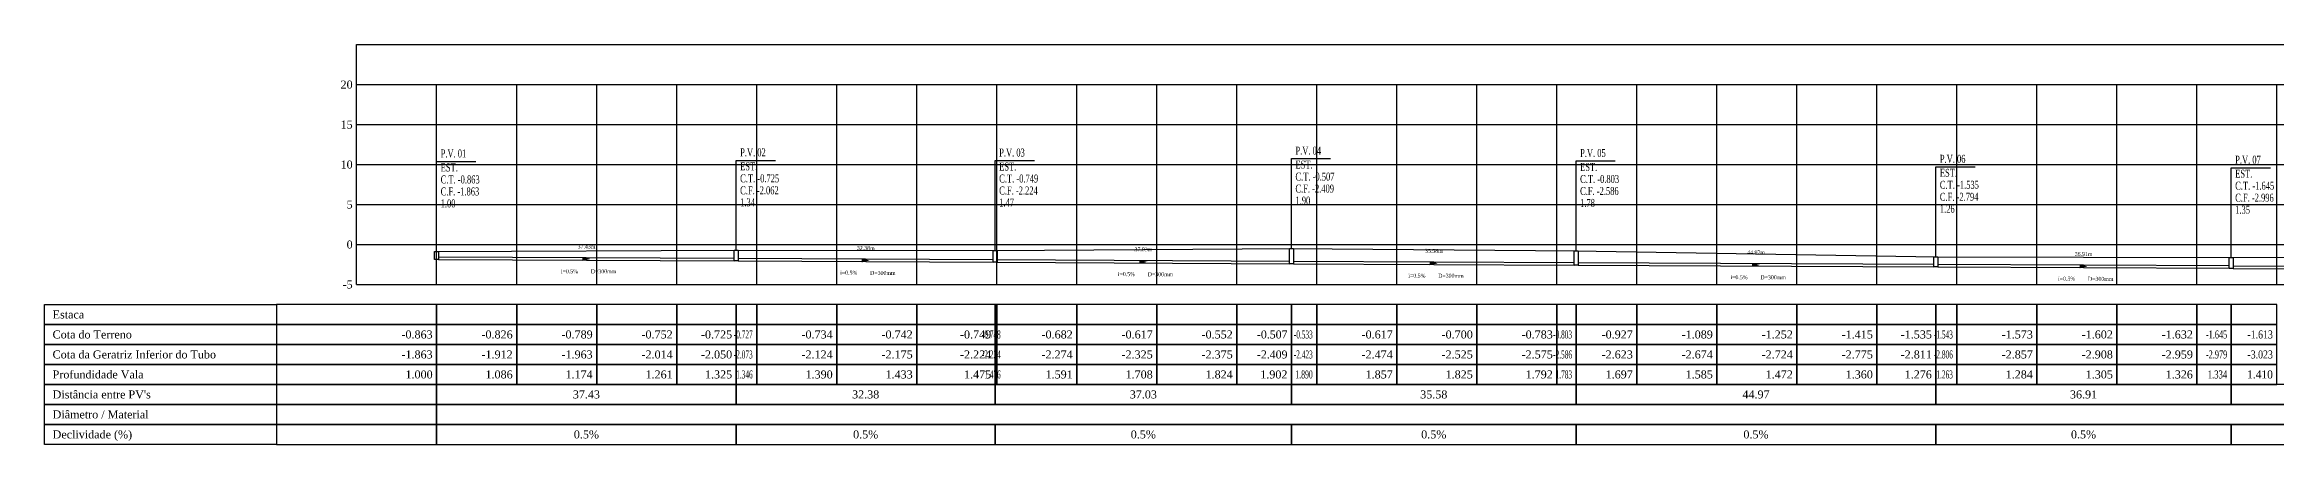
# Model space of a CAD drawing. Extents: x -44 to 14114764, y -20 to 289527804.
# Drawn here: x 361583.3 to 361862.1, y 7353869.7 to 7353919.7 of the extents above; entities that cross this region are included whole.
import ezdxf
from ezdxf.enums import TextEntityAlignment as Align

# ---------------------------------------------------------------- set-up
doc = ezdxf.new("R2010")
doc.units = 0
for name, color, linetype in [('PS_IND_COMPRIMENTO', 7, 'Continuous'), ('PS_IND_DIAMETRO', 7, 'Continuous'), ('PS_IND_FLUXO', 3, 'Continuous'), ('PS_IND_INCLINACAO', 7, 'Continuous'), ('PS_PERFIL_CAIXAS', 7, 'Continuous'), ('PS_PERFIL_COTA_LIN', 7, 'Continuous'), ('PS_PERFIL_COTA_TXT', 5, 'Continuous'), ('PS_PERFIL_GRADE', 8, 'Continuous'), ('PS_PERFIL_TERRENO', 3, 'Continuous'), ('PS_PERFIL_TUBO', 7, 'Continuous'), ('PS_PONTOS_IDENTIFICACAO_LIN', 7, 'Continuous'), ('PS_PONTOS_IDENTIFICACAO_TXT', 7, 'Continuous')]:
    doc.layers.add(name, color=color, linetype=linetype)
doc.styles.get("Standard").update_dxf_attribs({"font": 'times.ttf'})

# ---------------------------------------------------------------- blocks, each defined once
blk = doc.blocks.new('*U1400')
at = {"layer": 'PS_PERFIL_GRADE', "linetype": 'Continuous'}
for p, q in [((0, 0), (0, 25)), ((0, 25), (510, 25)), ((10, 0), (10, 25)), ((20, 0), (20, 25)), ((30, 0), (30, 25)), ((40, 0), (40, 25)), ((50, 0), (50, 25)), ((60, 0), (60, 25)), ((70, 0), (70, 25)), ((80, 0), (80, 25)), ((90, 0), (90, 25)), ((100, 0), (100, 25)), ((110, 0), (110, 25)), ((120, 0), (120, 25)), ((130, 0), (130, 25)), ((140, 0), (140, 25)), ((150, 0), (150, 25)), ((160, 0), (160, 25)), ((170, 0), (170, 25)), ((180, 0), (180, 25)), ((190, 0), (190, 25)), ((200, 0), (200, 25)), ((210, 0), (210, 25)), ((220, 0), (220, 25)), ((230, 0), (230, 25)), ((240, 0), (240, 25)), ((250, 0), (250, 25)), ((260, 0), (260, 25)), ((270, 0), (270, 25)), ((280, 0), (280, 25)), ((290, 0), (290, 25)), ((300, 0), (300, 25)), ((310, 0), (310, 25)), ((320, 0), (320, 25)), ((330, 0), (330, 25)), ((340, 0), (340, 25)), ((350, 0), (350, 25)), ((360, 0), (360, 25)), ((370, 0), (370, 25)), ((380, 0), (380, 25)), ((390, 0), (390, 25)), ((400, 0), (400, 25)), ((410, 0), (410, 25)), ((420, 0), (420, 25)), ((430, 0), (430, 25)), ((440, 0), (440, 25)), ((450, 0), (450, 25)), ((460, 0), (460, 25)), ((470, 0), (470, 25)), ((480, 0), (480, 25)), ((490, 0), (490, 25)), ((500, 0), (500, 25)), ((510, 0), (510, 25)), ((0, 20), (510, 20)), ((0, 15), (510, 15)), ((0, 10), (510, 10)), ((0, 5), (510, 5)), ((0, 0), (510, 0))]:
    blk.add_line(p, q, dxfattribs=at)
blk.add_lwpolyline([(0, 25), (0, 30), (510, 30), (510, 25)], dxfattribs=at)
at = {"layer": 'PS_PERFIL_GRADE'}
for s, p in [('20', (-0.5, 25)), ('15', (-0.5, 20)), ('10', (-0.5, 15)), ('5', (-0.5, 10)), ('0', (-0.5, 5)), ('-5', (-0.5, 0))]:
    blk.add_text(s, height=1, dxfattribs=at).set_placement(p, align=Align.MIDDLE_RIGHT)

msp = doc.modelspace()

# ---------------------------------------------------------------- linework, layer by layer
at = {"layer": 'PS_IND_FLUXO'}
for points in [[(361650.524, 7353892.859, 0.5, 0, 0), (361651.524, 7353892.854, 0, 0, 0)], [(361685.428, 7353892.673, 0.5, 0, 0), (361686.428, 7353892.668, 0, 0, 0)], [(361720.13, 7353892.5, 0.5, 0, 0), (361721.13, 7353892.495, 0, 0, 0)], [(361756.432, 7353892.318, 0.5, 0, 0), (361757.432, 7353892.313, 0, 0, 0)], [(361796.703, 7353892.117, 0.5, 0, 0), (361797.703, 7353892.112, 0, 0, 0)], [(361837.641, 7353891.929, 0.5, 0, 0), (361838.641, 7353891.924, 0, 0, 0)]]:
    msp.add_lwpolyline(points, format="xyseb", dxfattribs=at)
at = {"layer": 'PS_PERFIL_CAIXAS', "linetype": 'Continuous'}
for points in [[(361632.058, 7353893.8), (361632.558, 7353893.8), (361632.558, 7353892.8), (361632.058, 7353892.8)], [(361669.49, 7353893.938), (361669.99, 7353893.938), (361669.99, 7353892.602), (361669.49, 7353892.602)], [(361701.866, 7353893.914), (361702.366, 7353893.914), (361702.366, 7353892.44), (361701.866, 7353892.44)], [(361738.894, 7353894.156), (361739.394, 7353894.156), (361739.394, 7353892.255), (361738.894, 7353892.255)], [(361774.47, 7353893.86), (361774.97, 7353893.86), (361774.97, 7353892.077), (361774.47, 7353892.077)], [(361819.436, 7353893.128), (361819.936, 7353893.128), (361819.936, 7353891.869), (361819.436, 7353891.869)], [(361856.347, 7353893.018), (361856.847, 7353893.018), (361856.847, 7353891.668), (361856.347, 7353891.668)]]:
    msp.add_lwpolyline(points, close=True, dxfattribs=at)
at = {"layer": 'PS_PERFIL_COTA_LIN', "linetype": 'Continuous'}
for points in [[(361612.308, 7353887.163), (361612.308, 7353884.663), (361583.308, 7353884.663), (361583.308, 7353887.163)], [(361612.308, 7353884.663), (361612.308, 7353882.163), (361583.308, 7353882.163), (361583.308, 7353884.663)], [(361612.308, 7353887.163), (361612.308, 7353884.663), (361632.308, 7353884.663), (361632.308, 7353887.163)], [(361612.308, 7353884.663), (361612.308, 7353882.163), (361632.308, 7353882.163), (361632.308, 7353884.663)], [(361632.308, 7353887.163), (361632.308, 7353884.663), (361642.308, 7353884.663), (361642.308, 7353887.163)], [(361632.308, 7353884.663), (361632.308, 7353882.163), (361642.308, 7353882.163), (361642.308, 7353884.663)], [(361642.308, 7353887.163), (361642.308, 7353884.663), (361652.308, 7353884.663), (361652.308, 7353887.163)], [(361642.308, 7353884.663), (361642.308, 7353882.163), (361652.308, 7353882.163), (361652.308, 7353884.663)], [(361652.308, 7353887.163), (361652.308, 7353884.663), (361662.308, 7353884.663), (361662.308, 7353887.163)], [(361652.308, 7353884.663), (361652.308, 7353882.163), (361662.308, 7353882.163), (361662.308, 7353884.663)], [(361662.308, 7353887.163), (361662.308, 7353884.663), (361669.74, 7353884.663), (361669.74, 7353887.163)], [(361662.308, 7353884.663), (361662.308, 7353882.163), (361669.74, 7353882.163), (361669.74, 7353884.663)], [(361669.74, 7353887.163), (361669.74, 7353884.663), (361672.308, 7353884.663), (361672.308, 7353887.163)], [(361669.74, 7353884.663), (361669.74, 7353882.163), (361672.308, 7353882.163), (361672.308, 7353884.663)], [(361672.308, 7353887.163), (361672.308, 7353884.663), (361682.308, 7353884.663), (361682.308, 7353887.163)], [(361672.308, 7353884.663), (361672.308, 7353882.163), (361682.308, 7353882.163), (361682.308, 7353884.663)], [(361682.308, 7353887.163), (361682.308, 7353884.663), (361692.308, 7353884.663), (361692.308, 7353887.163)], [(361682.308, 7353884.663), (361682.308, 7353882.163), (361692.308, 7353882.163), (361692.308, 7353884.663)], [(361692.308, 7353887.163), (361692.308, 7353884.663), (361702.116, 7353884.663), (361702.116, 7353887.163)], [(361692.308, 7353884.663), (361692.308, 7353882.163), (361702.116, 7353882.163), (361702.116, 7353884.663)], [(361702.116, 7353887.163), (361702.116, 7353884.663), (361702.308, 7353884.663), (361702.308, 7353887.163)], [(361702.116, 7353884.663), (361702.116, 7353882.163), (361702.308, 7353882.163), (361702.308, 7353884.663)], [(361702.308, 7353887.163), (361702.308, 7353884.663), (361712.308, 7353884.663), (361712.308, 7353887.163)], [(361702.308, 7353884.663), (361702.308, 7353882.163), (361712.308, 7353882.163), (361712.308, 7353884.663)], [(361712.308, 7353887.163), (361712.308, 7353884.663), (361722.308, 7353884.663), (361722.308, 7353887.163)], [(361712.308, 7353884.663), (361712.308, 7353882.163), (361722.308, 7353882.163), (361722.308, 7353884.663)], [(361722.308, 7353887.163), (361722.308, 7353884.663), (361732.308, 7353884.663), (361732.308, 7353887.163)], [(361722.308, 7353884.663), (361722.308, 7353882.163), (361732.308, 7353882.163), (361732.308, 7353884.663)], [(361732.308, 7353887.163), (361732.308, 7353884.663), (361739.144, 7353884.663), (361739.144, 7353887.163)], [(361732.308, 7353884.663), (361732.308, 7353882.163), (361739.144, 7353882.163), (361739.144, 7353884.663)], [(361739.144, 7353887.163), (361739.144, 7353884.663), (361742.308, 7353884.663), (361742.308, 7353887.163)], [(361739.144, 7353884.663), (361739.144, 7353882.163), (361742.308, 7353882.163), (361742.308, 7353884.663)], [(361742.308, 7353887.163), (361742.308, 7353884.663), (361752.308, 7353884.663), (361752.308, 7353887.163)], [(361742.308, 7353884.663), (361742.308, 7353882.163), (361752.308, 7353882.163), (361752.308, 7353884.663)], [(361752.308, 7353887.163), (361752.308, 7353884.663), (361762.308, 7353884.663), (361762.308, 7353887.163)], [(361752.308, 7353884.663), (361752.308, 7353882.163), (361762.308, 7353882.163), (361762.308, 7353884.663)], [(361762.308, 7353887.163), (361762.308, 7353884.663), (361772.308, 7353884.663), (361772.308, 7353887.163)], [(361762.308, 7353884.663), (361762.308, 7353882.163), (361772.308, 7353882.163), (361772.308, 7353884.663)], [(361772.308, 7353887.163), (361772.308, 7353884.663), (361774.72, 7353884.663), (361774.72, 7353887.163)], [(361772.308, 7353884.663), (361772.308, 7353882.163), (361774.72, 7353882.163), (361774.72, 7353884.663)], [(361774.72, 7353887.163), (361774.72, 7353884.663), (361782.308, 7353884.663), (361782.308, 7353887.163)], [(361774.72, 7353884.663), (361774.72, 7353882.163), (361782.308, 7353882.163), (361782.308, 7353884.663)], [(361782.308, 7353887.163), (361782.308, 7353884.663), (361792.308, 7353884.663), (361792.308, 7353887.163)], [(361782.308, 7353884.663), (361782.308, 7353882.163), (361792.308, 7353882.163), (361792.308, 7353884.663)], [(361792.308, 7353887.163), (361792.308, 7353884.663), (361802.308, 7353884.663), (361802.308, 7353887.163)], [(361792.308, 7353884.663), (361792.308, 7353882.163), (361802.308, 7353882.163), (361802.308, 7353884.663)], [(361802.308, 7353887.163), (361802.308, 7353884.663), (361812.308, 7353884.663), (361812.308, 7353887.163)], [(361802.308, 7353884.663), (361802.308, 7353882.163), (361812.308, 7353882.163), (361812.308, 7353884.663)], [(361812.308, 7353887.163), (361812.308, 7353884.663), (361819.686, 7353884.663), (361819.686, 7353887.163)], [(361812.308, 7353884.663), (361812.308, 7353882.163), (361819.686, 7353882.163), (361819.686, 7353884.663)], [(361819.686, 7353887.163), (361819.686, 7353884.663), (361822.308, 7353884.663), (361822.308, 7353887.163)], [(361819.686, 7353884.663), (361819.686, 7353882.163), (361822.308, 7353882.163), (361822.308, 7353884.663)], [(361822.308, 7353887.163), (361822.308, 7353884.663), (361832.308, 7353884.663), (361832.308, 7353887.163)], [(361822.308, 7353884.663), (361822.308, 7353882.163), (361832.308, 7353882.163), (361832.308, 7353884.663)], [(361832.308, 7353887.163), (361832.308, 7353884.663), (361842.308, 7353884.663), (361842.308, 7353887.163)], [(361832.308, 7353884.663), (361832.308, 7353882.163), (361842.308, 7353882.163), (361842.308, 7353884.663)], [(361842.308, 7353887.163), (361842.308, 7353884.663), (361852.308, 7353884.663), (361852.308, 7353887.163)], [(361842.308, 7353884.663), (361842.308, 7353882.163), (361852.308, 7353882.163), (361852.308, 7353884.663)], [(361852.308, 7353887.163), (361852.308, 7353884.663), (361856.597, 7353884.663), (361856.597, 7353887.163)], [(361852.308, 7353884.663), (361852.308, 7353882.163), (361856.597, 7353882.163), (361856.597, 7353884.663)], [(361856.597, 7353887.163), (361856.597, 7353884.663), (361862.308, 7353884.663), (361862.308, 7353887.163)], [(361856.597, 7353884.663), (361856.597, 7353882.163), (361862.308, 7353882.163), (361862.308, 7353884.663)], [(361612.308, 7353882.163), (361612.308, 7353879.663), (361583.308, 7353879.663), (361583.308, 7353882.163)], [(361612.308, 7353882.163), (361612.308, 7353879.663), (361632.308, 7353879.663), (361632.308, 7353882.163)], [(361632.308, 7353882.163), (361632.308, 7353879.663), (361642.308, 7353879.663), (361642.308, 7353882.163)], [(361642.308, 7353882.163), (361642.308, 7353879.663), (361652.308, 7353879.663), (361652.308, 7353882.163)], [(361652.308, 7353882.163), (361652.308, 7353879.663), (361662.308, 7353879.663), (361662.308, 7353882.163)], [(361662.308, 7353882.163), (361662.308, 7353879.663), (361669.74, 7353879.663), (361669.74, 7353882.163)], [(361669.74, 7353882.163), (361669.74, 7353879.663), (361672.308, 7353879.663), (361672.308, 7353882.163)], [(361672.308, 7353882.163), (361672.308, 7353879.663), (361682.308, 7353879.663), (361682.308, 7353882.163)], [(361682.308, 7353882.163), (361682.308, 7353879.663), (361692.308, 7353879.663), (361692.308, 7353882.163)], [(361692.308, 7353882.163), (361692.308, 7353879.663), (361702.116, 7353879.663), (361702.116, 7353882.163)], [(361702.116, 7353882.163), (361702.116, 7353879.663), (361702.308, 7353879.663), (361702.308, 7353882.163)], [(361702.308, 7353882.163), (361702.308, 7353879.663), (361712.308, 7353879.663), (361712.308, 7353882.163)], [(361712.308, 7353882.163), (361712.308, 7353879.663), (361722.308, 7353879.663), (361722.308, 7353882.163)], [(361722.308, 7353882.163), (361722.308, 7353879.663), (361732.308, 7353879.663), (361732.308, 7353882.163)], [(361732.308, 7353882.163), (361732.308, 7353879.663), (361739.144, 7353879.663), (361739.144, 7353882.163)], [(361739.144, 7353882.163), (361739.144, 7353879.663), (361742.308, 7353879.663), (361742.308, 7353882.163)], [(361742.308, 7353882.163), (361742.308, 7353879.663), (361752.308, 7353879.663), (361752.308, 7353882.163)], [(361752.308, 7353882.163), (361752.308, 7353879.663), (361762.308, 7353879.663), (361762.308, 7353882.163)], [(361762.308, 7353882.163), (361762.308, 7353879.663), (361772.308, 7353879.663), (361772.308, 7353882.163)], [(361772.308, 7353882.163), (361772.308, 7353879.663), (361774.72, 7353879.663), (361774.72, 7353882.163)], [(361774.72, 7353882.163), (361774.72, 7353879.663), (361782.308, 7353879.663), (361782.308, 7353882.163)], [(361782.308, 7353882.163), (361782.308, 7353879.663), (361792.308, 7353879.663), (361792.308, 7353882.163)], [(361792.308, 7353882.163), (361792.308, 7353879.663), (361802.308, 7353879.663), (361802.308, 7353882.163)], [(361802.308, 7353882.163), (361802.308, 7353879.663), (361812.308, 7353879.663), (361812.308, 7353882.163)], [(361812.308, 7353882.163), (361812.308, 7353879.663), (361819.686, 7353879.663), (361819.686, 7353882.163)], [(361819.686, 7353882.163), (361819.686, 7353879.663), (361822.308, 7353879.663), (361822.308, 7353882.163)], [(361822.308, 7353882.163), (361822.308, 7353879.663), (361832.308, 7353879.663), (361832.308, 7353882.163)], [(361832.308, 7353882.163), (361832.308, 7353879.663), (361842.308, 7353879.663), (361842.308, 7353882.163)], [(361842.308, 7353882.163), (361842.308, 7353879.663), (361852.308, 7353879.663), (361852.308, 7353882.163)], [(361852.308, 7353882.163), (361852.308, 7353879.663), (361856.597, 7353879.663), (361856.597, 7353882.163)], [(361856.597, 7353882.163), (361856.597, 7353879.663), (361862.308, 7353879.663), (361862.308, 7353882.163)], [(361612.308, 7353879.663), (361612.308, 7353877.163), (361583.308, 7353877.163), (361583.308, 7353879.663)], [(361612.308, 7353879.663), (361612.308, 7353877.163), (361632.308, 7353877.163), (361632.308, 7353879.663)], [(361632.308, 7353879.663), (361632.308, 7353877.163), (361642.308, 7353877.163), (361642.308, 7353879.663)], [(361642.308, 7353879.663), (361642.308, 7353877.163), (361652.308, 7353877.163), (361652.308, 7353879.663)], [(361652.308, 7353879.663), (361652.308, 7353877.163), (361662.308, 7353877.163), (361662.308, 7353879.663)], [(361662.308, 7353879.663), (361662.308, 7353877.163), (361669.74, 7353877.163), (361669.74, 7353879.663)], [(361669.74, 7353879.663), (361669.74, 7353877.163), (361672.308, 7353877.163), (361672.308, 7353879.663)], [(361672.308, 7353879.663), (361672.308, 7353877.163), (361682.308, 7353877.163), (361682.308, 7353879.663)], [(361682.308, 7353879.663), (361682.308, 7353877.163), (361692.308, 7353877.163), (361692.308, 7353879.663)], [(361692.308, 7353879.663), (361692.308, 7353877.163), (361702.116, 7353877.163), (361702.116, 7353879.663)], [(361702.116, 7353879.663), (361702.116, 7353877.163), (361702.308, 7353877.163), (361702.308, 7353879.663)], [(361702.308, 7353879.663), (361702.308, 7353877.163), (361712.308, 7353877.163), (361712.308, 7353879.663)], [(361712.308, 7353879.663), (361712.308, 7353877.163), (361722.308, 7353877.163), (361722.308, 7353879.663)], [(361722.308, 7353879.663), (361722.308, 7353877.163), (361732.308, 7353877.163), (361732.308, 7353879.663)], [(361732.308, 7353879.663), (361732.308, 7353877.163), (361739.144, 7353877.163), (361739.144, 7353879.663)], [(361739.144, 7353879.663), (361739.144, 7353877.163), (361742.308, 7353877.163), (361742.308, 7353879.663)], [(361742.308, 7353879.663), (361742.308, 7353877.163), (361752.308, 7353877.163), (361752.308, 7353879.663)], [(361752.308, 7353879.663), (361752.308, 7353877.163), (361762.308, 7353877.163), (361762.308, 7353879.663)], [(361762.308, 7353879.663), (361762.308, 7353877.163), (361772.308, 7353877.163), (361772.308, 7353879.663)], [(361772.308, 7353879.663), (361772.308, 7353877.163), (361774.72, 7353877.163), (361774.72, 7353879.663)], [(361774.72, 7353879.663), (361774.72, 7353877.163), (361782.308, 7353877.163), (361782.308, 7353879.663)], [(361782.308, 7353879.663), (361782.308, 7353877.163), (361792.308, 7353877.163), (361792.308, 7353879.663)], [(361792.308, 7353879.663), (361792.308, 7353877.163), (361802.308, 7353877.163), (361802.308, 7353879.663)], [(361802.308, 7353879.663), (361802.308, 7353877.163), (361812.308, 7353877.163), (361812.308, 7353879.663)], [(361812.308, 7353879.663), (361812.308, 7353877.163), (361819.686, 7353877.163), (361819.686, 7353879.663)], [(361819.686, 7353879.663), (361819.686, 7353877.163), (361822.308, 7353877.163), (361822.308, 7353879.663)], [(361822.308, 7353879.663), (361822.308, 7353877.163), (361832.308, 7353877.163), (361832.308, 7353879.663)], [(361832.308, 7353879.663), (361832.308, 7353877.163), (361842.308, 7353877.163), (361842.308, 7353879.663)], [(361842.308, 7353879.663), (361842.308, 7353877.163), (361852.308, 7353877.163), (361852.308, 7353879.663)], [(361852.308, 7353879.663), (361852.308, 7353877.163), (361856.597, 7353877.163), (361856.597, 7353879.663)], [(361856.597, 7353879.663), (361856.597, 7353877.163), (361862.308, 7353877.163), (361862.308, 7353879.663)], [(361612.308, 7353877.163), (361612.308, 7353874.663), (361583.308, 7353874.663), (361583.308, 7353877.163)], [(361612.308, 7353877.163), (361612.308, 7353874.663), (361632.308, 7353874.663), (361632.308, 7353877.163)], [(361632.308, 7353877.163), (361632.308, 7353874.663), (361669.74, 7353874.663), (361669.74, 7353877.163)], [(361669.74, 7353877.163), (361669.74, 7353874.663), (361702.116, 7353874.663), (361702.116, 7353877.163)], [(361702.116, 7353877.163), (361702.116, 7353874.663), (361739.144, 7353874.663), (361739.144, 7353877.163)], [(361739.144, 7353877.163), (361739.144, 7353874.663), (361774.72, 7353874.663), (361774.72, 7353877.163)], [(361774.72, 7353877.163), (361774.72, 7353874.663), (361819.686, 7353874.663), (361819.686, 7353877.163)], [(361819.686, 7353877.163), (361819.686, 7353874.663), (361856.597, 7353874.663), (361856.597, 7353877.163)], [(361856.597, 7353877.163), (361856.597, 7353874.663), (361880.257, 7353874.663), (361880.257, 7353877.163)], [(361612.308, 7353874.663), (361612.308, 7353872.163), (361583.308, 7353872.163), (361583.308, 7353874.663)], [(361612.308, 7353874.663), (361612.308, 7353872.163), (361632.308, 7353872.163), (361632.308, 7353874.663)], [(361632.308, 7353874.663), (361632.308, 7353872.163), (362112.856, 7353872.163), (362112.856, 7353874.663)], [(361612.308, 7353872.163), (361612.308, 7353869.663), (361583.308, 7353869.663), (361583.308, 7353872.163)], [(361612.308, 7353872.163), (361612.308, 7353869.663), (361632.308, 7353869.663), (361632.308, 7353872.163)], [(361632.308, 7353872.163), (361632.308, 7353869.663), (361669.74, 7353869.663), (361669.74, 7353872.163)], [(361669.74, 7353872.163), (361669.74, 7353869.663), (361702.116, 7353869.663), (361702.116, 7353872.163)], [(361702.116, 7353872.163), (361702.116, 7353869.663), (361739.144, 7353869.663), (361739.144, 7353872.163)], [(361739.144, 7353872.163), (361739.144, 7353869.663), (361774.72, 7353869.663), (361774.72, 7353872.163)], [(361774.72, 7353872.163), (361774.72, 7353869.663), (361819.686, 7353869.663), (361819.686, 7353872.163)], [(361819.686, 7353872.163), (361819.686, 7353869.663), (361856.597, 7353869.663), (361856.597, 7353872.163)], [(361856.597, 7353872.163), (361856.597, 7353869.663), (361880.257, 7353869.663), (361880.257, 7353872.163)]]:
    msp.add_lwpolyline(points, close=True, dxfattribs=at)
for points in [[(361632.308, 7353877.163), (361642.308, 7353877.163)], [(361642.308, 7353877.163), (361652.308, 7353877.163)], [(361652.308, 7353877.163), (361662.308, 7353877.163)], [(361662.308, 7353877.163), (361669.74, 7353877.163)], [(361672.308, 7353877.163), (361682.308, 7353877.163)], [(361682.308, 7353877.163), (361692.308, 7353877.163)], [(361692.308, 7353877.163), (361702.116, 7353877.163)], [(361702.308, 7353877.163), (361712.308, 7353877.163)], [(361712.308, 7353877.163), (361722.308, 7353877.163)], [(361722.308, 7353877.163), (361732.308, 7353877.163)], [(361732.308, 7353877.163), (361739.144, 7353877.163)], [(361742.308, 7353877.163), (361752.308, 7353877.163)], [(361752.308, 7353877.163), (361762.308, 7353877.163)], [(361762.308, 7353877.163), (361772.308, 7353877.163)], [(361772.308, 7353877.163), (361774.72, 7353877.163)], [(361782.308, 7353877.163), (361792.308, 7353877.163)], [(361792.308, 7353877.163), (361802.308, 7353877.163)], [(361802.308, 7353877.163), (361812.308, 7353877.163)], [(361812.308, 7353877.163), (361819.686, 7353877.163)], [(361822.308, 7353877.163), (361832.308, 7353877.163)], [(361832.308, 7353877.163), (361842.308, 7353877.163)], [(361842.308, 7353877.163), (361852.308, 7353877.163)], [(361852.308, 7353877.163), (361856.597, 7353877.163)], [(361612.308, 7353874.663), (361632.308, 7353874.663)], [(361632.308, 7353874.663), (361642.308, 7353874.663)], [(361632.308, 7353874.663), (361642.308, 7353874.663)], [(361642.308, 7353874.663), (361652.308, 7353874.663)], [(361642.308, 7353874.663), (361652.308, 7353874.663)], [(361652.308, 7353874.663), (361662.308, 7353874.663)], [(361652.308, 7353874.663), (361662.308, 7353874.663)], [(361662.308, 7353874.663), (361669.74, 7353874.663)], [(361662.308, 7353874.663), (361669.74, 7353874.663)], [(361669.74, 7353874.663), (361672.308, 7353874.663)], [(361672.308, 7353874.663), (361682.308, 7353874.663)], [(361672.308, 7353874.663), (361682.308, 7353874.663)], [(361682.308, 7353874.663), (361692.308, 7353874.663)], [(361682.308, 7353874.663), (361692.308, 7353874.663)], [(361692.308, 7353874.663), (361702.116, 7353874.663)], [(361692.308, 7353874.663), (361702.116, 7353874.663)], [(361702.116, 7353874.663), (361702.308, 7353874.663)], [(361702.308, 7353874.663), (361712.308, 7353874.663)], [(361702.308, 7353874.663), (361712.308, 7353874.663)], [(361712.308, 7353874.663), (361722.308, 7353874.663)], [(361712.308, 7353874.663), (361722.308, 7353874.663)], [(361722.308, 7353874.663), (361732.308, 7353874.663)], [(361722.308, 7353874.663), (361732.308, 7353874.663)], [(361732.308, 7353874.663), (361739.144, 7353874.663)], [(361732.308, 7353874.663), (361739.144, 7353874.663)], [(361739.144, 7353874.663), (361742.308, 7353874.663)], [(361742.308, 7353874.663), (361752.308, 7353874.663)], [(361742.308, 7353874.663), (361752.308, 7353874.663)], [(361752.308, 7353874.663), (361762.308, 7353874.663)], [(361752.308, 7353874.663), (361762.308, 7353874.663)], [(361762.308, 7353874.663), (361772.308, 7353874.663)], [(361762.308, 7353874.663), (361772.308, 7353874.663)], [(361772.308, 7353874.663), (361774.72, 7353874.663)], [(361772.308, 7353874.663), (361774.72, 7353874.663)], [(361774.72, 7353874.663), (361782.308, 7353874.663)], [(361782.308, 7353874.663), (361792.308, 7353874.663)], [(361782.308, 7353874.663), (361792.308, 7353874.663)], [(361792.308, 7353874.663), (361802.308, 7353874.663)], [(361792.308, 7353874.663), (361802.308, 7353874.663)], [(361802.308, 7353874.663), (361812.308, 7353874.663)], [(361802.308, 7353874.663), (361812.308, 7353874.663)], [(361812.308, 7353874.663), (361819.686, 7353874.663)], [(361812.308, 7353874.663), (361819.686, 7353874.663)], [(361819.686, 7353874.663), (361822.308, 7353874.663)], [(361822.308, 7353874.663), (361832.308, 7353874.663)], [(361822.308, 7353874.663), (361832.308, 7353874.663)], [(361832.308, 7353874.663), (361842.308, 7353874.663)], [(361832.308, 7353874.663), (361842.308, 7353874.663)], [(361842.308, 7353874.663), (361852.308, 7353874.663)], [(361842.308, 7353874.663), (361852.308, 7353874.663)], [(361852.308, 7353874.663), (361856.597, 7353874.663)], [(361852.308, 7353874.663), (361856.597, 7353874.663)], [(361856.597, 7353874.663), (361862.308, 7353874.663)], [(361612.308, 7353872.163), (361632.308, 7353872.163)], [(361632.308, 7353872.163), (361642.308, 7353872.163)], [(361632.308, 7353872.163), (361642.308, 7353872.163)], [(361642.308, 7353872.163), (361652.308, 7353872.163)], [(361642.308, 7353872.163), (361652.308, 7353872.163)], [(361652.308, 7353872.163), (361662.308, 7353872.163)], [(361652.308, 7353872.163), (361662.308, 7353872.163)], [(361662.308, 7353872.163), (361669.74, 7353872.163)], [(361662.308, 7353872.163), (361669.74, 7353872.163)], [(361669.74, 7353872.163), (361672.308, 7353872.163)], [(361672.308, 7353872.163), (361682.308, 7353872.163)], [(361672.308, 7353872.163), (361682.308, 7353872.163)], [(361682.308, 7353872.163), (361692.308, 7353872.163)], [(361682.308, 7353872.163), (361692.308, 7353872.163)], [(361692.308, 7353872.163), (361702.116, 7353872.163)], [(361692.308, 7353872.163), (361702.116, 7353872.163)], [(361702.116, 7353872.163), (361702.308, 7353872.163)], [(361702.308, 7353872.163), (361712.308, 7353872.163)], [(361702.308, 7353872.163), (361712.308, 7353872.163)], [(361712.308, 7353872.163), (361722.308, 7353872.163)], [(361712.308, 7353872.163), (361722.308, 7353872.163)], [(361722.308, 7353872.163), (361732.308, 7353872.163)], [(361722.308, 7353872.163), (361732.308, 7353872.163)], [(361732.308, 7353872.163), (361739.144, 7353872.163)], [(361732.308, 7353872.163), (361739.144, 7353872.163)], [(361739.144, 7353872.163), (361742.308, 7353872.163)], [(361742.308, 7353872.163), (361752.308, 7353872.163)], [(361742.308, 7353872.163), (361752.308, 7353872.163)], [(361752.308, 7353872.163), (361762.308, 7353872.163)], [(361752.308, 7353872.163), (361762.308, 7353872.163)], [(361762.308, 7353872.163), (361772.308, 7353872.163)], [(361762.308, 7353872.163), (361772.308, 7353872.163)], [(361772.308, 7353872.163), (361774.72, 7353872.163)], [(361772.308, 7353872.163), (361774.72, 7353872.163)], [(361774.72, 7353872.163), (361782.308, 7353872.163)], [(361782.308, 7353872.163), (361792.308, 7353872.163)], [(361782.308, 7353872.163), (361792.308, 7353872.163)], [(361792.308, 7353872.163), (361802.308, 7353872.163)], [(361792.308, 7353872.163), (361802.308, 7353872.163)], [(361802.308, 7353872.163), (361812.308, 7353872.163)], [(361802.308, 7353872.163), (361812.308, 7353872.163)], [(361812.308, 7353872.163), (361819.686, 7353872.163)], [(361812.308, 7353872.163), (361819.686, 7353872.163)], [(361819.686, 7353872.163), (361822.308, 7353872.163)], [(361822.308, 7353872.163), (361832.308, 7353872.163)], [(361822.308, 7353872.163), (361832.308, 7353872.163)], [(361832.308, 7353872.163), (361842.308, 7353872.163)], [(361832.308, 7353872.163), (361842.308, 7353872.163)], [(361842.308, 7353872.163), (361852.308, 7353872.163)], [(361842.308, 7353872.163), (361852.308, 7353872.163)], [(361852.308, 7353872.163), (361856.597, 7353872.163)], [(361852.308, 7353872.163), (361856.597, 7353872.163)], [(361856.597, 7353872.163), (361862.308, 7353872.163)], [(361632.308, 7353869.663), (361642.308, 7353869.663)], [(361642.308, 7353869.663), (361652.308, 7353869.663)], [(361652.308, 7353869.663), (361662.308, 7353869.663)], [(361662.308, 7353869.663), (361669.74, 7353869.663)], [(361672.308, 7353869.663), (361682.308, 7353869.663)], [(361682.308, 7353869.663), (361692.308, 7353869.663)], [(361692.308, 7353869.663), (361702.116, 7353869.663)], [(361702.308, 7353869.663), (361712.308, 7353869.663)], [(361712.308, 7353869.663), (361722.308, 7353869.663)], [(361722.308, 7353869.663), (361732.308, 7353869.663)], [(361732.308, 7353869.663), (361739.144, 7353869.663)], [(361742.308, 7353869.663), (361752.308, 7353869.663)], [(361752.308, 7353869.663), (361762.308, 7353869.663)], [(361762.308, 7353869.663), (361772.308, 7353869.663)], [(361772.308, 7353869.663), (361774.72, 7353869.663)], [(361782.308, 7353869.663), (361792.308, 7353869.663)], [(361792.308, 7353869.663), (361802.308, 7353869.663)], [(361802.308, 7353869.663), (361812.308, 7353869.663)], [(361812.308, 7353869.663), (361819.686, 7353869.663)], [(361822.308, 7353869.663), (361832.308, 7353869.663)], [(361832.308, 7353869.663), (361842.308, 7353869.663)], [(361842.308, 7353869.663), (361852.308, 7353869.663)], [(361852.308, 7353869.663), (361856.597, 7353869.663)]]:
    msp.add_lwpolyline(points, dxfattribs=at)
at = {"layer": 'PS_PERFIL_TERRENO', "linetype": 'Continuous'}
msp.add_lwpolyline([(361632.308, 7353893.8), (361669.74, 7353893.938), (361702.116, 7353893.914), (361739.144, 7353894.156), (361774.72, 7353893.86), (361819.686, 7353893.128), (361856.597, 7353893.018), (361880.257, 7353893.149), (361906.835, 7353892.97), (361921.712, 7353892.96), (361952.163, 7353892.777), (361975.707, 7353893.078), (362000.475, 7353892.969), (362042.48, 7353892.634), (362076.558, 7353892.343), (362099.05, 7353892.197), (362112.856, 7353892.275)], dxfattribs=at)
at = {"layer": 'PS_PERFIL_TUBO', "linetype": 'Continuous'}
for points in [[(361632.558, 7353892.8), (361669.49, 7353892.613), (361669.49, 7353892.913), (361632.558, 7353893.1)], [(361669.99, 7353892.602), (361701.866, 7353892.44), (361701.866, 7353892.74), (361669.99, 7353892.902)], [(361702.366, 7353892.44), (361738.894, 7353892.255), (361738.894, 7353892.555), (361702.366, 7353892.74)], [(361739.394, 7353892.255), (361774.47, 7353892.077), (361774.47, 7353892.377), (361739.394, 7353892.555)], [(361774.97, 7353892.077), (361819.436, 7353891.852), (361819.436, 7353892.152), (361774.97, 7353892.377)], [(361819.936, 7353891.869), (361856.347, 7353891.684), (361856.347, 7353891.984), (361819.936, 7353892.169)], [(361856.847, 7353891.668), (361880.007, 7353891.549), (361880.007, 7353891.849), (361856.847, 7353891.968)]]:
    msp.add_lwpolyline(points, close=True, dxfattribs=at)
at = {"layer": 'PS_PONTOS_IDENTIFICACAO_LIN', "linetype": 'Continuous'}
for points in [[(361632.308, 7353893.8), (361632.308, 7353905.05), (361637.208, 7353905.05)], [(361669.74, 7353893.938), (361669.74, 7353905.188), (361674.64, 7353905.188)], [(361702.116, 7353893.914), (361702.116, 7353905.164), (361707.016, 7353905.164)], [(361739.144, 7353894.156), (361739.144, 7353905.406), (361744.044, 7353905.406)], [(361774.72, 7353893.86), (361774.72, 7353905.11), (361779.62, 7353905.11)], [(361819.686, 7353893.128), (361819.686, 7353904.378), (361824.586, 7353904.378)], [(361856.597, 7353893.018), (361856.597, 7353904.268), (361861.497, 7353904.268)]]:
    msp.add_lwpolyline(points, dxfattribs=at)

# ---------------------------------------------------------------- block references
at = {"layer": 'PS_PERFIL_GRADE'}
msp.add_blockref('*U1400', (361622.308, 7353889.663), dxfattribs=at)

# ---------------------------------------------------------------- texts
at = {"layer": 'PS_IND_COMPRIMENTO', "width": 0.8}
for s, rotation, p in [('37.43m', 359.70989, (361651.032, 7353894.407)), ('32.38m', 359.709, (361685.936, 7353894.221)), ('37.03m', 359.70966, (361720.638, 7353894.047)), ('35.58m', 359.7099, (361756.94, 7353893.866)), ('44.97m', 359.71034, (361797.211, 7353893.665)), ('36.91m', 359.70921, (361838.149, 7353893.477))]:
    msp.add_text(s, height=0.5, rotation=rotation, dxfattribs=at).set_placement(p, align=Align.MIDDLE_CENTER)
at = {"layer": 'PS_IND_DIAMETRO', "width": 0.8}
for rotation, p in [(359.70989, (361653.166, 7353891.296)), (359.709, (361688.07, 7353891.11)), (359.70966, (361722.772, 7353890.936)), (359.7099, (361759.074, 7353890.755)), (359.71034, (361799.345, 7353890.554)), (359.70921, (361840.284, 7353890.366))]:
    msp.add_text('D=300mm', height=0.5, rotation=rotation, dxfattribs=at).set_placement(p, align=Align.MIDDLE_CENTER)
at = {"layer": 'PS_IND_INCLINACAO', "width": 0.8}
for rotation, p in [(359.70989, (361648.916, 7353891.317)), (359.709, (361683.82, 7353891.131)), (359.70966, (361718.522, 7353890.958)), (359.7099, (361754.824, 7353890.777)), (359.71034, (361795.095, 7353890.575)), (359.70921, (361836.034, 7353890.387))]:
    msp.add_text('i=0.5%', height=0.5, rotation=rotation, dxfattribs=at).set_placement(p, align=Align.MIDDLE_CENTER)
at = {"layer": 'PS_PERFIL_COTA_TXT'}
for s, p in [('Estaca', (361584.308, 7353885.913)), ('Cota do Terreno', (361584.308, 7353883.413)), ('Cota da Geratriz Inferior do Tubo', (361584.308, 7353880.913)), ('Profundidade Vala', (361584.308, 7353878.413)), ("Distância entre PV's", (361584.308, 7353875.913)), ('Diâmetro / Material', (361584.308, 7353873.413)), ('Declividade (%)', (361584.308, 7353870.913))]:
    msp.add_text(s, height=1, dxfattribs=at).set_placement(p, align=Align.MIDDLE_LEFT)
for s, p in [('-0.863', (361631.808, 7353883.413)), ('-0.826', (361641.808, 7353883.413)), ('-0.789', (361651.808, 7353883.413)), ('-0.752', (361661.808, 7353883.413)), ('-0.725', (361669.24, 7353883.413)), ('-0.734', (361681.808, 7353883.413)), ('-0.742', (361691.808, 7353883.413)), ('-0.749', (361701.616, 7353883.413)), ('-0.682', (361711.808, 7353883.413)), ('-0.617', (361721.808, 7353883.413)), ('-0.552', (361731.808, 7353883.413)), ('-0.617', (361751.808, 7353883.413)), ('-0.700', (361761.808, 7353883.413)), ('-0.783', (361771.808, 7353883.413)), ('-0.927', (361781.808, 7353883.413)), ('-1.089', (361791.808, 7353883.413)), ('-1.252', (361801.808, 7353883.413)), ('-1.415', (361811.808, 7353883.413)), ('-1.535', (361819.186, 7353883.413)), ('-1.573', (361831.808, 7353883.413)), ('-1.602', (361841.808, 7353883.413)), ('-1.632', (361851.808, 7353883.413)), ('-1.863', (361631.808, 7353880.913)), ('-1.912', (361641.808, 7353880.913)), ('-1.963', (361651.808, 7353880.913)), ('-2.014', (361661.808, 7353880.913)), ('-2.050', (361669.24, 7353880.913)), ('-2.124', (361681.808, 7353880.913)), ('-2.175', (361691.808, 7353880.913)), ('-2.224', (361701.616, 7353880.913)), ('-2.274', (361711.808, 7353880.913)), ('-2.325', (361721.808, 7353880.913)), ('-2.375', (361731.808, 7353880.913)), ('-2.474', (361751.808, 7353880.913)), ('-2.525', (361761.808, 7353880.913)), ('-2.575', (361771.808, 7353880.913)), ('-2.623', (361781.808, 7353880.913)), ('-2.674', (361791.808, 7353880.913)), ('-2.724', (361801.808, 7353880.913)), ('-2.775', (361811.808, 7353880.913)), ('-2.811', (361819.186, 7353880.913)), ('-2.857', (361831.808, 7353880.913)), ('-2.908', (361841.808, 7353880.913)), ('-2.959', (361851.808, 7353880.913)), ('1.000', (361631.808, 7353878.413)), ('1.086', (361641.808, 7353878.413)), ('1.174', (361651.808, 7353878.413)), ('1.261', (361661.808, 7353878.413)), ('1.325', (361669.24, 7353878.413)), ('1.390', (361681.808, 7353878.413)), ('1.433', (361691.808, 7353878.413)), ('1.475', (361701.616, 7353878.413)), ('1.591', (361711.808, 7353878.413)), ('1.708', (361721.808, 7353878.413)), ('1.824', (361731.808, 7353878.413)), ('1.902', (361738.644, 7353878.413)), ('1.857', (361751.808, 7353878.413)), ('1.825', (361761.808, 7353878.413)), ('1.792', (361771.808, 7353878.413)), ('1.697', (361781.808, 7353878.413)), ('1.585', (361791.808, 7353878.413)), ('1.472', (361801.808, 7353878.413)), ('1.360', (361811.808, 7353878.413)), ('1.276', (361819.186, 7353878.413)), ('1.284', (361831.808, 7353878.413)), ('1.305', (361841.808, 7353878.413)), ('1.326', (361851.808, 7353878.413))]:
    msp.add_text(s, height=1, dxfattribs=at).set_placement(p, align=Align.MIDDLE_RIGHT)
for s, width, p in [('-0.727', 0.5, (361671.808, 7353883.413)), ('-0.748', 0.5, (361702.808, 7353883.413)), ('-0.507', 0.976537, (361738.644, 7353883.413)), ('-0.533', 0.5, (361741.808, 7353883.413)), ('-0.803', 0.5, (361774.22, 7353883.413)), ('-1.543', 0.5, (361821.808, 7353883.413)), ('-1.645', 0.612694, (361856.097, 7353883.413)), ('-1.613', 0.815877, (361861.808, 7353883.413)), ('-2.073', 0.5, (361671.808, 7353880.913)), ('-2.224', 0.5, (361702.808, 7353880.913)), ('-2.409', 0.976537, (361738.644, 7353880.913)), ('-2.423', 0.5, (361741.808, 7353880.913)), ('-2.586', 0.5, (361774.22, 7353880.913)), ('-2.806', 0.5, (361821.808, 7353880.913)), ('-2.979', 0.612694, (361856.097, 7353880.913)), ('-3.023', 0.815877, (361861.808, 7353880.913)), ('1.346', 0.5, (361671.808, 7353878.413)), ('1.476', 0.5, (361702.808, 7353878.413)), ('1.890', 0.527374, (361741.808, 7353878.413)), ('1.783', 0.5, (361774.22, 7353878.413)), ('1.263', 0.5, (361821.808, 7353878.413)), ('1.334', 0.71481, (361856.097, 7353878.413)), ('1.410', 0.951857, (361861.808, 7353878.413))]:
    msp.add_text(s, height=1, dxfattribs=dict(at, width=width)).set_placement(p, align=Align.MIDDLE_RIGHT)
for s, p in [('37.43', (361651.024, 7353875.913)), ('32.38', (361685.928, 7353875.913)), ('37.03', (361720.63, 7353875.913)), ('35.58', (361756.932, 7353875.913)), ('44.97', (361797.203, 7353875.913)), ('36.91', (361838.141, 7353875.913)), ('0.5%', (361651.024, 7353870.913)), ('0.5%', (361685.928, 7353870.913)), ('0.5%', (361720.63, 7353870.913)), ('0.5%', (361756.932, 7353870.913)), ('0.5%', (361797.203, 7353870.913)), ('0.5%', (361838.141, 7353870.913))]:
    msp.add_text(s, height=1, dxfattribs=at).set_placement(p, align=Align.MIDDLE_CENTER)
at = {"layer": 'PS_PONTOS_IDENTIFICACAO_TXT', "width": 0.7}
for s, p in [('P.V. 01', (361632.808, 7353905.55)), ('EST. ', (361632.808, 7353903.8)), ('P.V. 02', (361670.24, 7353905.688)), ('EST. ', (361670.24, 7353903.938)), ('P.V. 03', (361702.616, 7353905.664)), ('EST. ', (361702.616, 7353903.914)), ('P.V. 04', (361739.644, 7353905.906)), ('EST. ', (361739.644, 7353904.156)), ('P.V. 05', (361775.22, 7353905.61)), ('EST. ', (361775.22, 7353903.86)), ('P.V. 06', (361820.186, 7353904.878)), ('P.V. 07', (361857.097, 7353904.768)), ('C.T. -0.863', (361632.808, 7353902.3)), ('C.F. -1.863', (361632.808, 7353900.8)), ('C.T. -0.725', (361670.24, 7353902.438)), ('C.F. -2.062', (361670.24, 7353900.938)), ('C.T. -0.749', (361702.616, 7353902.414)), ('C.F. -2.224', (361702.616, 7353900.914)), ('C.T. -0.507', (361739.644, 7353902.656)), ('C.F. -2.409', (361739.644, 7353901.156)), ('C.T. -0.803', (361775.22, 7353902.36)), ('C.F. -2.586', (361775.22, 7353900.86)), ('EST. ', (361820.186, 7353903.128)), ('C.T. -1.535', (361820.186, 7353901.628)), ('EST. ', (361857.097, 7353903.018)), ('C.T. -1.645', (361857.097, 7353901.518)), ('1.00', (361632.808, 7353899.3)), ('1.34', (361670.24, 7353899.438)), ('1.47', (361702.616, 7353899.414)), ('1.90', (361739.644, 7353899.656)), ('1.78', (361775.22, 7353899.36)), ('C.F. -2.794', (361820.186, 7353900.128)), ('1.26', (361820.186, 7353898.628)), ('C.F. -2.996', (361857.097, 7353900.018)), ('1.35', (361857.097, 7353898.518))]:
    msp.add_text(s, height=1, dxfattribs=at).set_placement(p)

doc.saveas('drawing.dxf')
